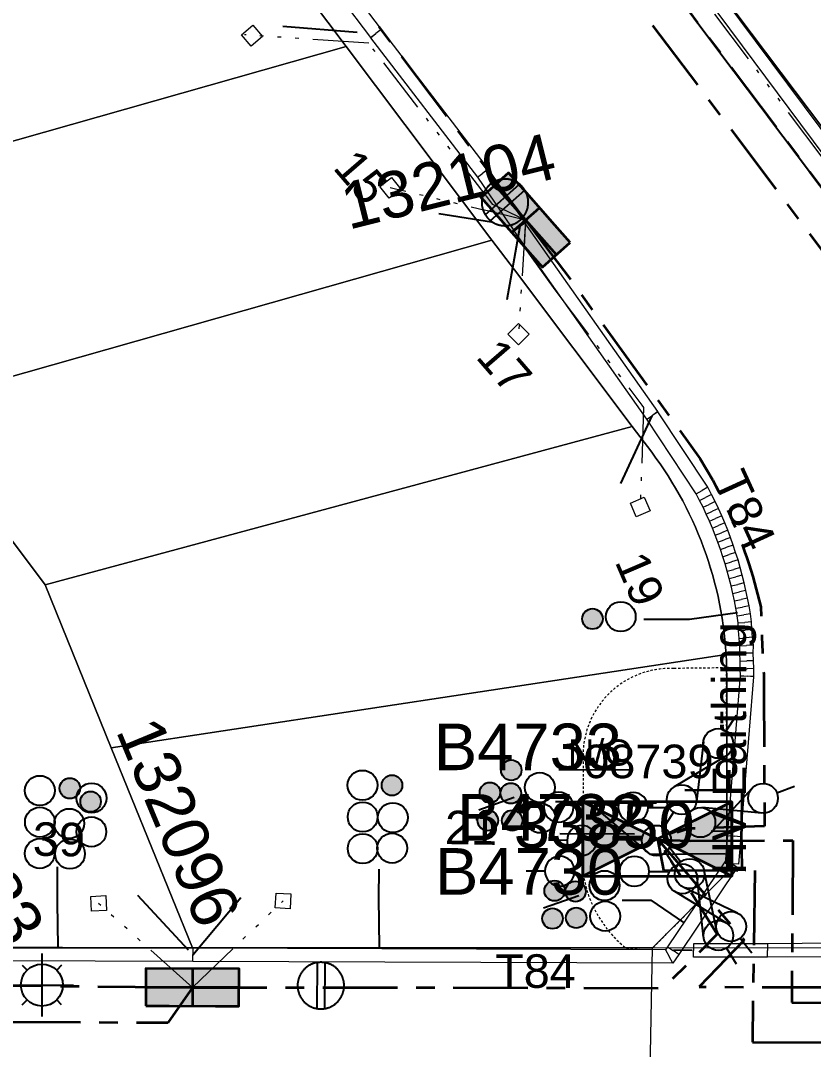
# Model space of a CAD drawing. Header units: metres. Extents: x 308278 to 310511, y 6271134 to 6272874.
# Drawn here: x 308873.5 to 308916.1, y 6272326.1 to 6272381.3 of the extents above; entities that cross this region are included whole.
import ezdxf
from ezdxf.enums import TextEntityAlignment as Align

# ---------------------------------------------------------------- set-up
doc = ezdxf.new("R2010")
doc.units = ezdxf.units.M
doc.set_wipeout_variables(frame=1)
for name, pattern in [('Cable Exist UG', [7, 4, -1, 1, -1]), ('DASHED', [19.05, 12.7, -6.35]), ('DOT', [6.35, 0, -6.35]), ('HIDDEN2', [0.1875, 0.125, -0.0625]), ('PHANTOMX2', [6.6, 3, -0.75, 0.2, -0.75, 0.2, -0.75, 0.2, -0.75])]:
    doc.linetypes.add(name, pattern=pattern)
doc.layers.get('0').update_dxf_attribs({"color": 6})
for name, color, linetype, lineweight in [('_User Miscellaneous1', 30, 'Continuous', 13), ('_User_HV_Exist', 1, 'Continuous', 35), ('_User_LV_Exist', 5, 'Continuous', 35), ('_User_SL_Exist', 4, 'Continuous', 35), ('Cadastre Land Parcels_SP_EXT', 118, 'Continuous', 15), ('Cadastre Other Property_SP_EXT', 138, 'DASHED', 15), ('Cadastre Roads_SP_EXT', 218, 'Continuous', 15), ('Mains_HV_EXT', 13, 'Continuous', 25), ('Mains_LV_EXT', 163, 'Continuous', 25), ('Mains_LV_SL_EXT', 135, 'Continuous', 25), ('Services_SP_EXT', 42, 'PHANTOMX2', 20)]:
    doc.layers.add(name, color=color, linetype=linetype, lineweight=lineweight)
for name, color, linetype in [('Duct_SP_EXT', 30, 'Continuous'), ('Equip_HV_EXT', 7, 'Continuous'), ('Equip_LV_EXT', 7, 'Continuous'), ('Equip_SP_SL_EXT', 7, 'Continuous'), ('Sub_SP_EXT', 7, 'Continuous'), ('SupportsUG_SP_LV_EXT', 7, 'Continuous'), ('Trench_SP_EXT', 7, 'Continuous')]:
    doc.layers.add(name, color=color, linetype=linetype)
doc.styles.add('iecARIAL', font='arial.ttf', dxfattribs={"height": 2})
doc.styles.add('SL_LABEL', font='arial.ttf', dxfattribs={"height": 2})
doc.styles.get("Standard").update_dxf_attribs({"font": 'arial.ttf'})
doc.styles.add('SWITCH_LABEL', font='arial.ttf', dxfattribs={"height": 2})
doc.linetypes.add('Cable E UG', pattern='A,5,-0.1,["E",Standard,S=1.5,R=0,X=0,Y=-0.75],-1.45', length=6.55)

# ---------------------------------------------------------------- blocks, each defined once
blk = doc.blocks.new('SUB_PADMOUNT_EXT')
at = {"ltscale": 10}
h = blk.add_hatch(color=256, dxfattribs=at)
h.dxf.hatch_style = 1
h.paths.add_polyline_path([(4, -2), (0, 0), (4, 2)])
h.paths.add_polyline_path([(-4, -2), (-4, 2), (0, 0)])
blk.add_line((4, 2), (-4, -2))
blk.add_lwpolyline([(-4, -2), (4, -2), (4, 2), (-4, 2)], close=True)
at = {"ltscale": 10, "flags": 128}
for points in [[(-4, -2), (-4, 2), (0, 0)], [(4, -2), (0, 0), (4, 2)]]:
    blk.add_lwpolyline(points, close=True, dxfattribs=at)
at = {"flags": 8}
blk.add_attdef('ASSET_NUM', text='', height=2.5, dxfattribs=at).set_placement((0, 5), align=Align.MIDDLE_CENTER)
for tag, flags, p in [('STREET_CODE', 9, (1.5, 0)), ('OPERATING_VOLTAGE', 9, (1.5, -0.4)), ('ORIENTATION', 9, (1.5, -0.6)), ('NO_PHASES', 9, (1.5, -0.2)), ('OWNED_BY', 9, (1.5, -0.8)), ('OPERATED_BY', 9, (1.5, -1)), ('MAINTAINED_BY', 9, (1.5, -1.2)), ('SECONDARY_VOLTAGE', 9, (1.5, -1.6)), ('CONSTRUCTED_VOLTAGE', 9, (1.5, -1.4)), ('STATE', 9, (1.5, -1.8)), ('SUBSTATION_TYPE', 9, (1.5, -2.2)), ('PARENT', 9, (1.5, -2)), ('SUBURB', 9, (1.5, -2.8)), ('USAGE', 9, (1.5, -2.4)), ('LEGEND', 9, (1.5, -2.6)), ('STREETNAME', 9, (1.5, -3)), ('LOCATION', 9, (1.5, -3.2)), ('NOTES', 9, (1.5, -3.4)), ('Z', 1, (1.5, -3.6))]:
    blk.add_attdef(tag, text='', height=0.2, dxfattribs=dict(flags=flags)).set_placement(p, align=Align.MIDDLE_LEFT)
blk = doc.blocks.new('PILLAR_EXT')
blk.add_hatch(color=256).paths.add_polyline_path([(-2.5, 1), (-2.5, -1), (2.5, -1), (2.5, 1)])
for p, q in [((0, 1), (0, -1)), ((-2.5, 0), (2.5, 0))]:
    blk.add_line(p, q)
at = {"ltscale": 10}
blk.add_line((2.5, 0), (-2.5, 0), dxfattribs=at)
blk.add_lwpolyline([(-2.5, -1), (-1.25, -1), (1.25, -1), (2.5, -1), (2.5, 1), (-2.5, 1)], close=True)
at = {"width": 0.9, "flags": 8}
blk.add_attdef('ASSET_NUM', text='', height=2, rotation=90, dxfattribs=at).set_placement((-2, 4), align=Align.MIDDLE_LEFT)
for tag, p, flags in [('OWNED_BY', (0, -0.2), 9), ('STATE', (0, -0.4), 9), ('SUPPORT_TYPE', (0, -0.6), 9), ('USAGE', (0, -0.8), 9), ('LEGEND', (0, -1), 9), ('LOCATION', (0, -1.2), 9), ('STREETNAME', (0, -1.8), 9), ('NOTES', (0, -1.4), 9), ('PARENT', (0, -1.6), 9), ('SUBURB', (0, -2), 1)]:
    blk.add_attdef(tag, p, '', height=0.2, dxfattribs=dict(flags=flags))
blk = doc.blocks.new('DUCT_EXT')
blk.add_circle((0, 0.8), 0.8)
at = {"flags": 1}
blk.add_attdef('Z', (0, 0), '', height=0.2, dxfattribs=at)
at = {"flags": 9}
for tag, p in [('DUCT_CODE', (0, 0)), ('XSECT_TYPE', (0, -0.2)), ('STATE', (0, -0.6)), ('FB_REFERENCE', (0, -0.4)), ('NOTES', (0, -0.8))]:
    blk.add_attdef(tag, text='', height=0.2, dxfattribs=at).set_placement(p, align=Align.MIDDLE_LEFT)
blk = doc.blocks.new('*U479')
at = {"transparency": 33554687, "flags": 9}
for tag, p in [('LRATECODE', (-7.4, 0)), ('LOUTREACHVOCAB', (-7.2, 0)), ('LOUTREACH', (-7, 0)), ('LANTNUMBER', (-6.6, 0)), ('LNEW', (-6.4, 0)), ('LMASTVOCAB', (-6.2, 0)), ('LMAST', (-6, 0)), ('LLAMPVOCAB', (-5.8, 0)), ('LLAMP', (-5.6, 0)), ('LEXIST', (-5.4, 0)), ('LCHARGE3PERCENT', (-5.2, 0)), ('LCHARGE3', (-5, 0)), ('LCHARGE2PERCENT', (-4.8, 0)), ('LCHARGE2', (-4.6, 0)), ('LCHARGE1PERCENT', (-4.4, 0)), ('LCHARGE1', (-4.2, 0)), ('LCATEGORY', (-4, 0)), ('LBRACKETVOCAB', (-3.8, 0)), ('LBRACKET', (-3.6, 0)), ('LKINGHEIGHT', (-3.4, 0)), ('CREPLACE', (-3.2, 0)), ('CREMOVE', (-3, 0)), ('CNUMBER', (-2.8, 0)), ('CNEW', (-2.6, 0)), ('CEXIST', (-2.4, 0)), ('USAGE', (-2.2, 0)), ('STATE', (-2, 0)), ('OWNED_BY', (-1.8, 0)), ('ORIENTATION', (-1.6, 0)), ('OPERATING_VOLTAGE', (-1.4, 0)), ('NO_PHASES', (-1.2, 0)), ('LANTERN_TYPE', (-1, 0)), ('LANTERN_PURPOSE', (-0.8, 0)), ('CONTROL_TYPE', (-0.6, 0)), ('CONSTRUCTED_VOLTAGE', (-0.4, 0))]:
    blk.add_attdef(tag, text='', height=0.001, rotation=270, dxfattribs=at).set_placement(p, align=Align.MIDDLE_LEFT)
at = {"transparency": 33554687, "style": 'SL_LABEL', "flags": 9}
blk.add_attdef('STREET_CODE', text='', height=0.001, rotation=270, dxfattribs=at).set_placement((0.001, 0), align=Align.MIDDLE_LEFT)
at = {"transparency": 33554687, "flags": 1}
blk.add_attdef('Z', (0, 0), '', height=0.001, rotation=270, dxfattribs=at)
at = {"transparency": 33554687, "width": 0.9}
blk.add_attdef('LNUMBER', text='', height=1, dxfattribs=at).set_placement((7, -1), align=Align.MIDDLE_LEFT)
at = {"transparency": 33554687, "flags": 9}
for tag, p in [('LREMOVE', (0, -7.6)), ('LREPLACE', (0, -7.8)), ('LTYPE', (0, -8)), ('LTYPEVOCAB', (0, -8.2)), ('LEGEND', (0, -8.4)), ('SUBURB', (0, -8.6)), ('STREETNAME', (0, -8.8)), ('LOCATION', (0, -9)), ('NOTES', (0, -9.2)), ('MAINTAINED_BY', (0, -9.863))]:
    blk.add_attdef(tag, text='', height=0.001, dxfattribs=at).set_placement(p, align=Align.MIDDLE_LEFT)
blk.add_attdef('OPERATED_BY', (0, -9.607), '', height=0.001, dxfattribs=at)
at = {"linetype": 'DOT', "transparency": 33554687}
blk.add_wipeout([(5.688, 0), (5.061, -1.061), (4, -1.688), (2.939, -1.061), (2.313, 0), (2.939, 1.061), (4, 1.687), (5.061, 1.061)], dxfattribs=at)
at = {"transparency": 33554687}
for p, q in [((4, 1.687), (4, 0)), ((2.939, 1.061), (3.205, 0.795)), ((5.061, 1.061), (4.795, 0.795)), ((0, 0), (4, 0)), ((4, 0), (5.688, 0)), ((4, 0), (4, -1.688)), ((2.939, -1.061), (3.205, -0.795)), ((5.061, -1.061), (4.795, -0.795))]:
    blk.add_line(p, q, dxfattribs=at)
blk.add_circle((4, 0), 1.125, dxfattribs=at)
blk = doc.blocks.new('CCP_EXT')
at = {"flags": 9}
for tag, p in [('OWNED_BY', (0, -1)), ('USAGE', (0, -1.2)), ('LEGEND', (0, -1.4)), ('LIFE_SUPPORT', (0, -1.6)), ('STATE', (0, -1.8)), ('NOTES', (0, -2))]:
    blk.add_attdef(tag, text='', height=0.2, dxfattribs=at).set_placement(p, align=Align.MIDDLE_LEFT)
at = {"transparency": 33554687}
blk.add_wipeout([(0, 0.566), (0.566, 0), (0, -0.566), (-0.566, 0)], dxfattribs=at)
blk.add_lwpolyline([(-0.566, 0), (0, 0.566), (0.566, 0), (0, -0.566), (-0.566, 0)])
at = {"flags": 1}
blk.add_attdef('Z', (0, 0), '', height=0.2, dxfattribs=at)
at = {"flags": 9}
for tag, p in [('CCP_TYPE', (0, 0)), ('OPERATING_VOLTAGE', (0, -0.6)), ('CONSTRUCTED_VOLTAGE', (0, -0.2)), ('NO_PHASES', (0, -0.4)), ('ORIENTATION', (0, -0.8))]:
    blk.add_attdef(tag, text='', height=0.2, dxfattribs=at).set_placement(p, align=Align.MIDDLE_LEFT)
blk = doc.blocks.new('LV_UG_DFUSE_CLOSED_EXT')
for points in [[(5.04, 0.726), (2.156, -0.717)], [(5.049, -0.707), (2.156, 0.717)], [(1, 0), (0, 0)], [(6.2, 0.013), (7.2, 0.013)]]:
    blk.add_lwpolyline(points)
for centre in [(1.8, 0), (5.4, 0.011)]:
    blk.add_circle(centre, 0.8)
at = {"flags": 9}
for tag, p in [('ACTUAL_STATUS', (0, 0)), ('OPERATING_VOLTAGE', (0, -0.6)), ('CONSTRUCTED_VOLTAGE', (0, -0.2)), ('NO_PHASES', (0, -0.4)), ('ORIENTATION', (0, -0.8)), ('STATE', (0, -1)), ('SWITCH_TYPE', (0, -1.2)), ('USAGE', (0, -1.4)), ('NOTES', (0, -1.6))]:
    blk.add_attdef(tag, text='', height=0.2, dxfattribs=at).set_placement(p, align=Align.MIDDLE_LEFT)
at = {"flags": 1}
blk.add_attdef('Z', (0, 0), '', height=0.2, dxfattribs=at)
blk = doc.blocks.new('LV_UG_LINKS_CLOSED_EXT')
at = {"layer": 'Equip_LV_EXT'}
for tag, flags, p in [('ACTUAL_STATUS', 9, (3, -2)), ('CONSTRUCTED_VOLTAGE', 9, (3, -2.2)), ('OPERATING_VOLTAGE', 9, (3, -2.6)), ('ORIENTATION', 9, (3, -2.8)), ('NO_PHASES', 9, (3, -2.4)), ('STATE', 9, (3, -3)), ('SWITCH_TYPE', 9, (3, -3.2)), ('USAGE', 9, (3, -3.4)), ('OWNED_BY', 9, (3, -3.8)), ('NOTES', 9, (3, -3.6)), ('OPERATED_BY', 9, (3, -4)), ('MAINTAINED_BY', 9, (3, -4.2)), ('NUMBER_OF_PHASES', 9, (3, -4.4)), ('TYPE', 9, (3, -4.6)), ('Z', 1, (3, -4.8))]:
    blk.add_attdef(tag, text='', height=0.2, dxfattribs=dict(at, flags=flags)).set_placement(p, align=Align.MIDDLE_LEFT)
at = {"transparency": 33554687}
blk.add_wipeout([(4, 1.25), (3.969, 1.25), (3.939, 1.248), (3.908, 1.247), (3.877, 1.244), (3.847, 1.241), (3.817, 1.236), (3.786, 1.232), (3.756, 1.226), (3.726, 1.22), (3.696, 1.213), (3.667, 1.205), (3.637, 1.196), (3.608, 1.187), (3.579, 1.177), (3.55, 1.166), (3.522, 1.155), (3.493, 1.143), (3.466, 1.13), (3.438, 1.117), (3.411, 1.102), (3.384, 1.088), (3.357, 1.072), (3.331, 1.056), (3.306, 1.039), (3.28, 1.022), (3.255, 1.004), (3.231, 0.985), (3.207, 0.966), (3.184, 0.947), (3.161, 0.926), (3.138, 0.905), (3.116, 0.884), (3.095, 0.862), (3.074, 0.839), (3.053, 0.816), (3.034, 0.793), (3.015, 0.769), (2.996, 0.745), (2.978, 0.72), (2.961, 0.694), (2.944, 0.669), (2.928, 0.643), (2.912, 0.616), (2.898, 0.589), (2.883, 0.562), (2.87, 0.534), (2.857, 0.507), (2.845, 0.478), (2.834, 0.45), (2.823, 0.421), (2.813, 0.392), (2.804, 0.363), (2.795, 0.333), (2.787, 0.304), (2.78, 0.274), (2.774, 0.244), (2.768, 0.214), (2.764, 0.183), (2.759, 0.153), (2.756, 0.123), (2.753, 0.092), (2.752, 0.061), (2.75, 0.031), (2.75, 0), (2.75, -0.031), (2.752, -0.061), (2.753, -0.092), (2.756, -0.123), (2.759, -0.153), (2.764, -0.183), (2.768, -0.214), (2.774, -0.244), (2.78, -0.274), (2.787, -0.304), (2.795, -0.333), (2.804, -0.363), (2.813, -0.392), (2.823, -0.421), (2.834, -0.45), (2.845, -0.478), (2.857, -0.507), (2.87, -0.534), (2.883, -0.562), (2.898, -0.589), (2.912, -0.616), (2.928, -0.643), (2.944, -0.669), (2.961, -0.694), (2.978, -0.72), (2.996, -0.745), (3.015, -0.769), (3.034, -0.793), (3.053, -0.816), (3.074, -0.839), (3.095, -0.862), (3.116, -0.884), (3.138, -0.905), (3.161, -0.926), (3.184, -0.947), (3.207, -0.966), (3.231, -0.985), (3.255, -1.004), (3.28, -1.022), (3.306, -1.039), (3.331, -1.056), (3.357, -1.072), (3.384, -1.088), (3.411, -1.102), (3.438, -1.117), (3.466, -1.13), (3.493, -1.143), (3.522, -1.155), (3.55, -1.166), (3.579, -1.177), (3.608, -1.187), (3.637, -1.196), (3.667, -1.205), (3.696, -1.213), (3.726, -1.22), (3.756, -1.226), (3.786, -1.232), (3.817, -1.236), (3.847, -1.241), (3.877, -1.244), (3.908, -1.247), (3.939, -1.248), (3.969, -1.25), (4, -1.25), (4.031, -1.25), (4.061, -1.248), (4.092, -1.247), (4.123, -1.244), (4.153, -1.241), (4.183, -1.236), (4.214, -1.232), (4.244, -1.226), (4.274, -1.22), (4.304, -1.213), (4.333, -1.205), (4.363, -1.196), (4.392, -1.187), (4.421, -1.177), (4.45, -1.166), (4.478, -1.155), (4.507, -1.143), (4.534, -1.13), (4.562, -1.117), (4.589, -1.102), (4.616, -1.088), (4.643, -1.072), (4.669, -1.056), (4.694, -1.039), (4.72, -1.022), (4.745, -1.004), (4.769, -0.985), (4.793, -0.966), (4.816, -0.947), (4.839, -0.926), (4.862, -0.905), (4.884, -0.884), (4.905, -0.862), (4.926, -0.839), (4.947, -0.816), (4.966, -0.793), (4.985, -0.769), (5.004, -0.745), (5.022, -0.72), (5.039, -0.694), (5.056, -0.669), (5.072, -0.643), (5.088, -0.616), (5.102, -0.589), (5.117, -0.562), (5.13, -0.534), (5.143, -0.507), (5.155, -0.478), (5.166, -0.45), (5.177, -0.421), (5.187, -0.392), (5.196, -0.363), (5.205, -0.333), (5.213, -0.304), (5.22, -0.274), (5.226, -0.244), (5.232, -0.214), (5.236, -0.183), (5.241, -0.153), (5.244, -0.123), (5.247, -0.092), (5.248, -0.061), (5.25, -0.031), (5.25, 0), (5.25, 0.031), (5.248, 0.061), (5.247, 0.092), (5.244, 0.123), (5.241, 0.153), (5.236, 0.183), (5.232, 0.214), (5.226, 0.244), (5.22, 0.274), (5.213, 0.304), (5.205, 0.333), (5.196, 0.363), (5.187, 0.392), (5.177, 0.421), (5.166, 0.45), (5.155, 0.478), (5.143, 0.507), (5.13, 0.534), (5.117, 0.562), (5.102, 0.589), (5.088, 0.616), (5.072, 0.643), (5.056, 0.669), (5.039, 0.694), (5.022, 0.72), (5.004, 0.745), (4.985, 0.769), (4.966, 0.793), (4.947, 0.816), (4.926, 0.839), (4.905, 0.862), (4.884, 0.884), (4.862, 0.905), (4.839, 0.926), (4.816, 0.947), (4.793, 0.966), (4.769, 0.985), (4.745, 1.004), (4.72, 1.022), (4.694, 1.039), (4.669, 1.056), (4.643, 1.072), (4.616, 1.088), (4.589, 1.102), (4.562, 1.117), (4.534, 1.13), (4.507, 1.143), (4.478, 1.155), (4.45, 1.166), (4.421, 1.177), (4.392, 1.187), (4.363, 1.196), (4.333, 1.205), (4.304, 1.213), (4.274, 1.22), (4.244, 1.226), (4.214, 1.232), (4.183, 1.236), (4.153, 1.241), (4.123, 1.244), (4.092, 1.247), (4.061, 1.248), (4.031, 1.25)], dxfattribs=at).dxf.layer = 'Equip_LV_EXT'
at = {"layer": 'Equip_LV_EXT'}
for p, q in [((3.792, 1.232), (3.792, -1.232)), ((4.208, 1.232), (4.208, -1.232))]:
    blk.add_line(p, q, dxfattribs=at)
at = {"layer": 'Equip_LV_EXT', "flags": 128}
blk.add_lwpolyline([(4, 1.25), (3.969, 1.25), (3.939, 1.248), (3.908, 1.247), (3.877, 1.244), (3.847, 1.241), (3.817, 1.236), (3.786, 1.232), (3.756, 1.226), (3.726, 1.22), (3.696, 1.213), (3.667, 1.205), (3.637, 1.196), (3.608, 1.187), (3.579, 1.177), (3.55, 1.166), (3.522, 1.155), (3.493, 1.143), (3.466, 1.13), (3.438, 1.117), (3.411, 1.102), (3.384, 1.088), (3.357, 1.072), (3.331, 1.056), (3.306, 1.039), (3.28, 1.022), (3.255, 1.004), (3.231, 0.985), (3.207, 0.966), (3.184, 0.947), (3.161, 0.926), (3.138, 0.905), (3.116, 0.884), (3.095, 0.862), (3.074, 0.839), (3.053, 0.816), (3.034, 0.793), (3.015, 0.769), (2.996, 0.745), (2.978, 0.72), (2.961, 0.694), (2.944, 0.669), (2.928, 0.643), (2.912, 0.616), (2.898, 0.589), (2.883, 0.562), (2.87, 0.534), (2.857, 0.507), (2.845, 0.478), (2.834, 0.45), (2.823, 0.421), (2.813, 0.392), (2.804, 0.363), (2.795, 0.333), (2.787, 0.304), (2.78, 0.274), (2.774, 0.244), (2.768, 0.214), (2.764, 0.183), (2.759, 0.153), (2.756, 0.123), (2.753, 0.092), (2.752, 0.061), (2.75, 0.031), (2.75, 0), (2.75, -0.031), (2.752, -0.061), (2.753, -0.092), (2.756, -0.123), (2.759, -0.153), (2.764, -0.183), (2.768, -0.214), (2.774, -0.244), (2.78, -0.274), (2.787, -0.304), (2.795, -0.333), (2.804, -0.363), (2.813, -0.392), (2.823, -0.421), (2.834, -0.45), (2.845, -0.478), (2.857, -0.507), (2.87, -0.534), (2.883, -0.562), (2.898, -0.589), (2.912, -0.616), (2.928, -0.643), (2.944, -0.669), (2.961, -0.694), (2.978, -0.72), (2.996, -0.745), (3.015, -0.769), (3.034, -0.793), (3.053, -0.816), (3.074, -0.839), (3.095, -0.862), (3.116, -0.884), (3.138, -0.905), (3.161, -0.926), (3.184, -0.947), (3.207, -0.966), (3.231, -0.985), (3.255, -1.004), (3.28, -1.022), (3.306, -1.039), (3.331, -1.056), (3.357, -1.072), (3.384, -1.088), (3.411, -1.102), (3.438, -1.117), (3.466, -1.13), (3.493, -1.143), (3.522, -1.155), (3.55, -1.166), (3.579, -1.177), (3.608, -1.187), (3.637, -1.196), (3.667, -1.205), (3.696, -1.213), (3.726, -1.22), (3.756, -1.226), (3.786, -1.232), (3.817, -1.236), (3.847, -1.241), (3.877, -1.244), (3.908, -1.247), (3.939, -1.248), (3.969, -1.25), (4, -1.25), (4.031, -1.25), (4.061, -1.248), (4.092, -1.247), (4.123, -1.244), (4.153, -1.241), (4.183, -1.236), (4.214, -1.232), (4.244, -1.226), (4.274, -1.22), (4.304, -1.213), (4.333, -1.205), (4.363, -1.196), (4.392, -1.187), (4.421, -1.177), (4.45, -1.166), (4.478, -1.155), (4.507, -1.143), (4.534, -1.13), (4.562, -1.117), (4.589, -1.102), (4.616, -1.088), (4.643, -1.072), (4.669, -1.056), (4.694, -1.039), (4.72, -1.022), (4.745, -1.004), (4.769, -0.985), (4.793, -0.966), (4.816, -0.947), (4.839, -0.926), (4.862, -0.905), (4.884, -0.884), (4.905, -0.862), (4.926, -0.839), (4.947, -0.816), (4.966, -0.793), (4.985, -0.769), (5.004, -0.745), (5.022, -0.72), (5.039, -0.694), (5.056, -0.669), (5.072, -0.643), (5.088, -0.616), (5.102, -0.589), (5.117, -0.562), (5.13, -0.534), (5.143, -0.507), (5.155, -0.478), (5.166, -0.45), (5.177, -0.421), (5.187, -0.392), (5.196, -0.363), (5.205, -0.333), (5.213, -0.304), (5.22, -0.274), (5.226, -0.244), (5.232, -0.214), (5.236, -0.183), (5.241, -0.153), (5.244, -0.123), (5.247, -0.092), (5.248, -0.061), (5.25, -0.031), (5.25, 0), (5.25, 0.031), (5.248, 0.061), (5.247, 0.092), (5.244, 0.123), (5.241, 0.153), (5.236, 0.183), (5.232, 0.214), (5.226, 0.244), (5.22, 0.274), (5.213, 0.304), (5.205, 0.333), (5.196, 0.363), (5.187, 0.392), (5.177, 0.421), (5.166, 0.45), (5.155, 0.478), (5.143, 0.507), (5.13, 0.534), (5.117, 0.562), (5.102, 0.589), (5.088, 0.616), (5.072, 0.643), (5.056, 0.669), (5.039, 0.694), (5.022, 0.72), (5.004, 0.745), (4.985, 0.769), (4.966, 0.793), (4.947, 0.816), (4.926, 0.839), (4.905, 0.862), (4.884, 0.884), (4.862, 0.905), (4.839, 0.926), (4.816, 0.947), (4.793, 0.966), (4.769, 0.985), (4.745, 1.004), (4.72, 1.022), (4.694, 1.039), (4.669, 1.056), (4.643, 1.072), (4.616, 1.088), (4.589, 1.102), (4.562, 1.117), (4.534, 1.13), (4.507, 1.143), (4.478, 1.155), (4.45, 1.166), (4.421, 1.177), (4.392, 1.187), (4.363, 1.196), (4.333, 1.205), (4.304, 1.213), (4.274, 1.22), (4.244, 1.226), (4.214, 1.232), (4.183, 1.236), (4.153, 1.241), (4.123, 1.244), (4.092, 1.247), (4.061, 1.248), (4.031, 1.25)], close=True, dxfattribs=at)
blk = doc.blocks.new('SWG_HOLEC_SU_EXT')
blk.add_line((1.8, -2), (5.8, -2))
for points in [[(1.8, -0.8, 1), (1.8, 0.8, 1)], [(5.8, -0.8, 1), (5.8, 0.8, 1)]]:
    blk.add_lwpolyline(points, format="xyb", close=True)
for points in [[(1, 0), (0, 0)], [(6.6, 0), (7.6, 0)]]:
    blk.add_lwpolyline(points)
at = {"style": 'SWITCH_LABEL', "flags": 8}
blk.add_attdef('ASSET_NUM', text='', height=2.5, rotation=179.9544, dxfattribs=at).set_placement((-2.4, 0), align=Align.MIDDLE_LEFT)
at = {"flags": 1}
blk.add_attdef('Z', (0, 0), '', height=0.2, dxfattribs=at)
at = {"flags": 9}
for tag, p in [('ACTUAL_STATUS', (0, -0.4)), ('CONSTRUCTED_VOLTAGE', (0, -0.6)), ('OPERATING_VOLTAGE', (0, -1)), ('ORIENTATION', (0, -1.2)), ('NO_PHASES', (0, -0.8)), ('OWNED_BY', (0, -1.4)), ('PARENT', (0, -1.6)), ('STATE', (0, -1.8)), ('SWITCH_TYPE', (0, -2)), ('USAGE', (0, -2.2)), ('STREETNAME', (0, -2.6)), ('SUBURB', (0, -2.8)), ('LOCATION', (0, -2.4)), ('NOTES', (0, -3))]:
    blk.add_attdef(tag, text='', height=0.2, dxfattribs=at).set_placement(p, align=Align.MIDDLE_LEFT)
at = {"style": 'SWITCH_LABEL', "flags": 9}
blk.add_attdef('STREET_CODE', text='', height=0.2, dxfattribs=at).set_placement((0, -0.2), align=Align.MIDDLE_LEFT)
blk = doc.blocks.new('SWG_HOLEC_SU_NO_EXT')
blk.add_line((1.8, -2), (5.8, -2))
for points in [[(1.8, -0.8, 1), (1.8, 0.8, 1)], [(5.8, -0.8, 1), (5.8, 0.8, 1)]]:
    blk.add_lwpolyline(points, format="xyb", close=True)
for points in [[(1, 0), (0, 0)], [(6.6, 0), (7.6, 0)]]:
    blk.add_lwpolyline(points)
at = {"insert": (5.311, -3.639), "char_height": 1.4, "width": 3.88632, "attachment_point": 1, "rotation": 180}
blk.add_mtext('{\\fArial|b0|i0|c0|p34;N/O}', dxfattribs=at)
at = {"style": 'SWITCH_LABEL', "flags": 8}
blk.add_attdef('ASSET_NUM', text='', height=2.5, rotation=179.9544, dxfattribs=at).set_placement((-2.4, 0), align=Align.MIDDLE_LEFT)
at = {"flags": 1}
blk.add_attdef('Z', (0, 0), '', height=0.2, dxfattribs=at)
at = {"flags": 9}
for tag, p in [('ACTUAL_STATUS', (0, -0.4)), ('CONSTRUCTED_VOLTAGE', (0, -0.6)), ('OPERATING_VOLTAGE', (0, -1)), ('ORIENTATION', (0, -1.2)), ('NO_PHASES', (0, -0.8)), ('OWNED_BY', (0, -1.4)), ('PARENT', (0, -1.6)), ('STATE', (0, -1.8)), ('SWITCH_TYPE', (0, -2)), ('USAGE', (0, -2.2)), ('STREETNAME', (0, -2.6)), ('SUBURB', (0, -2.8)), ('LOCATION', (0, -2.4)), ('NOTES', (0, -3))]:
    blk.add_attdef(tag, text='', height=0.2, dxfattribs=at).set_placement(p, align=Align.MIDDLE_LEFT)
at = {"style": 'SWITCH_LABEL', "flags": 9}
blk.add_attdef('STREET_CODE', text='', height=0.2, dxfattribs=at).set_placement((0, -0.2), align=Align.MIDDLE_LEFT)
blk = doc.blocks.new('CABLE_LARGE_EXT')
h = blk.add_hatch(color=256)
edge = h.paths.add_edge_path()
edge.add_arc((0, 0.55), 0.55, 0, 360)
blk.add_circle((0, 0.55), 0.55)
at = {"flags": 1}
blk.add_attdef('Z', (0, 0), '', height=0.2, dxfattribs=at)
at = {"flags": 9}
for tag, p in [('COND_CODE', (0, 0)), ('XSECT_SIZE', (0, -0.6)), ('STATE', (0, -0.4)), ('FB_REFERENCE', (0, -0.2)), ('NOTES', (0, -0.8))]:
    blk.add_attdef(tag, text='', height=0.2, dxfattribs=at).set_placement(p, align=Align.MIDDLE_LEFT)

msp = doc.modelspace()

# ---------------------------------------------------------------- linework, layer by layer
at = {"layer": '_User Miscellaneous1'}
for p, q in [((308918.809, 6272372.351), (308908.829, 6272385.775)), ((308918.217, 6272371.941), (308908.251, 6272385.346)), ((308892.283, 6272380.403), (308892.57, 6272380.619)), ((308892.285, 6272380.4), (308892.57, 6272380.619)), ((308892.856, 6272380.838), (308892.57, 6272380.619)), ((308892.858, 6272380.836), (308892.57, 6272380.619)), ((308907.114, 6272359.936), (308907.414, 6272360.134)), ((308907.12, 6272359.927), (308907.414, 6272360.134)), ((308907.709, 6272360.342), (308907.414, 6272360.134)), ((308907.715, 6272360.333), (308907.414, 6272360.134)), ((308910.389, 6272356.286), (308907.715, 6272360.333)), ((308910.389, 6272356.286), (308910.079, 6272356.103)), ((308910.593, 6272355.898), (308910.389, 6272356.286)), ((308909.769, 6272355.919), (308910.079, 6272356.103)), ((308909.952, 6272355.571), (308909.769, 6272355.919)), ((308909.952, 6272355.571), (308910.273, 6272355.734)), ((308910.593, 6272355.898), (308910.273, 6272355.734)), ((308910.781, 6272355.518), (308910.593, 6272355.898)), ((308910.133, 6272355.204), (308909.952, 6272355.571)), ((308910.133, 6272355.204), (308910.457, 6272355.361)), ((308910.307, 6272354.837), (308910.133, 6272355.204)), ((308910.781, 6272355.518), (308910.457, 6272355.361)), ((308910.961, 6272355.138), (308910.634, 6272354.988)), ((308910.961, 6272355.138), (308910.781, 6272355.518)), ((308911.135, 6272354.752), (308910.961, 6272355.138)), ((308910.307, 6272354.837), (308910.634, 6272354.988)), ((308910.475, 6272354.464), (308910.307, 6272354.837)), ((308910.475, 6272354.464), (308910.805, 6272354.608)), ((308911.135, 6272354.752), (308910.805, 6272354.608)), ((308911.301, 6272354.362), (308911.135, 6272354.752)), ((308910.635, 6272354.087), (308910.475, 6272354.464)), ((308910.635, 6272354.087), (308910.968, 6272354.224)), ((308910.787, 6272353.709), (308910.635, 6272354.087)), ((308911.301, 6272354.362), (308910.968, 6272354.224)), ((308911.458, 6272353.971), (308911.122, 6272353.84)), ((308911.458, 6272353.971), (308911.301, 6272354.362)), ((308911.607, 6272353.578), (308911.458, 6272353.971)), ((308910.787, 6272353.709), (308911.122, 6272353.84)), ((308910.932, 6272353.328), (308910.787, 6272353.709)), ((308910.932, 6272353.328), (308911.27, 6272353.453)), ((308911.607, 6272353.578), (308911.27, 6272353.453)), ((308911.751, 6272353.178), (308911.607, 6272353.578)), ((308911.071, 6272352.942), (308910.932, 6272353.328)), ((308911.071, 6272352.942), (308911.411, 6272353.06)), ((308911.2, 6272352.555), (308911.071, 6272352.942)), ((308911.751, 6272353.178), (308911.411, 6272353.06)), ((308911.885, 6272352.777), (308911.751, 6272353.178)), ((308911.2, 6272352.555), (308911.542, 6272352.666)), ((308911.322, 6272352.167), (308911.2, 6272352.555)), ((308911.885, 6272352.777), (308911.542, 6272352.666)), ((308912.011, 6272352.377), (308911.667, 6272352.272)), ((308912.011, 6272352.377), (308911.885, 6272352.777)), ((308912.13, 6272351.971), (308912.011, 6272352.377)), ((308911.322, 6272352.167), (308911.667, 6272352.272)), ((308911.437, 6272351.775), (308911.322, 6272352.167)), ((308911.437, 6272351.775), (308911.784, 6272351.873)), ((308911.545, 6272351.38), (308911.437, 6272351.775)), ((308912.13, 6272351.971), (308911.784, 6272351.873)), ((308912.242, 6272351.562), (308912.13, 6272351.971)), ((308911.545, 6272351.38), (308911.893, 6272351.471)), ((308911.644, 6272350.984), (308911.545, 6272351.38)), ((308912.242, 6272351.562), (308911.893, 6272351.471)), ((308912.344, 6272351.151), (308912.242, 6272351.562)), ((308911.644, 6272350.984), (308911.994, 6272351.068)), ((308911.735, 6272350.587), (308911.644, 6272350.984)), ((308911.735, 6272350.587), (308912.086, 6272350.664)), ((308912.344, 6272351.151), (308911.994, 6272351.068)), ((308912.438, 6272350.741), (308912.086, 6272350.664)), ((308912.438, 6272350.741), (308912.344, 6272351.151)), ((308912.525, 6272350.329), (308912.438, 6272350.741)), ((308911.819, 6272350.188), (308911.735, 6272350.587)), ((308911.819, 6272350.188), (308912.172, 6272350.259)), ((308911.895, 6272349.785), (308911.819, 6272350.188)), ((308912.525, 6272350.329), (308912.172, 6272350.259)), ((308912.604, 6272349.912), (308912.525, 6272350.329)), ((308911.895, 6272349.785), (308912.25, 6272349.849)), ((308911.962, 6272349.383), (308911.895, 6272349.785)), ((308912.604, 6272349.912), (308912.25, 6272349.849)), ((308912.673, 6272349.496), (308912.604, 6272349.912)), ((308911.962, 6272349.383), (308912.318, 6272349.439)), ((308912.02, 6272348.997), (308911.962, 6272349.383)), ((308912.02, 6272348.997), (308912.379, 6272349.03)), ((308912.033, 6272348.591), (308912.02, 6272348.997)), ((308912.673, 6272349.496), (308912.318, 6272349.439)), ((308912.738, 6272349.062), (308912.379, 6272349.03)), ((308912.738, 6272349.062), (308912.673, 6272349.496)), ((308912.752, 6272348.641), (308912.738, 6272349.062)), ((308912.033, 6272348.591), (308912.393, 6272348.616)), ((308912.079, 6272348.168), (308912.033, 6272348.591)), ((308912.752, 6272348.641), (308912.393, 6272348.616)), ((308912.795, 6272348.239), (308912.752, 6272348.641)), ((308912.079, 6272348.168), (308912.437, 6272348.204)), ((308912.114, 6272347.78), (308912.079, 6272348.168)), ((308912.795, 6272348.239), (308912.437, 6272348.204)), ((308912.835, 6272347.802), (308912.795, 6272348.239)), ((308912.103, 6272347.372), (308912.114, 6272347.78)), ((308912.103, 6272347.372), (308912.463, 6272347.376)), ((308912.124, 6272346.947), (308912.103, 6272347.372)), ((308912.114, 6272347.78), (308912.474, 6272347.791)), ((308912.823, 6272347.38), (308912.463, 6272347.376)), ((308912.835, 6272347.802), (308912.474, 6272347.791)), ((308912.823, 6272347.38), (308912.835, 6272347.802)), ((308912.843, 6272346.975), (308912.823, 6272347.38)), ((308912.124, 6272346.947), (308912.484, 6272346.961)), ((308912.135, 6272346.539), (308912.124, 6272346.947)), ((308912.843, 6272346.975), (308912.484, 6272346.961)), ((308912.855, 6272346.553), (308912.843, 6272346.975)), ((308912.135, 6272346.539), (308912.495, 6272346.546)), ((308912.14, 6272346.157), (308912.135, 6272346.539)), ((308912.855, 6272346.553), (308912.495, 6272346.546)), ((308912.86, 6272346.132), (308912.855, 6272346.553)), ((308911.452, 6272337.59), (308912.141, 6272346.173)), ((308912.141, 6272346.173), (308912.14, 6272346.157)), ((308912.14, 6272346.157), (308912.5, 6272346.144)), ((308912.141, 6272346.173), (308912.5, 6272346.144)), ((308912.17, 6272337.532), (308912.859, 6272346.116)), ((308912.859, 6272346.116), (308912.5, 6272346.144)), ((308912.86, 6272346.132), (308912.5, 6272346.144)), ((308912.859, 6272346.116), (308912.86, 6272346.132)), ((308911.453, 6272337.594), (308911.316, 6272336.117)), ((308911.452, 6272337.59), (308911.811, 6272337.561)), ((308911.453, 6272337.594), (308911.811, 6272337.561)), ((308912.17, 6272337.528), (308911.811, 6272337.561)), ((308912.17, 6272337.532), (308911.811, 6272337.561)), ((308912.17, 6272337.528), (308912.033, 6272336.051)), ((308911.376, 6272336.285), (308908.233, 6272331.619)), ((308911.376, 6272336.285), (308911.675, 6272336.084)), ((308911.973, 6272335.883), (308908.83, 6272331.217)), ((308911.316, 6272336.117), (308911.675, 6272336.084)), ((308912.033, 6272336.051), (308911.675, 6272336.084)), ((308911.973, 6272335.883), (308911.675, 6272336.084)), ((308932.221, 6272331.954), (308913.599, 6272331.78)), ((308882.755, 6272331.558), (308882.754, 6272331.198)), ((308882.755, 6272331.558), (308882.754, 6272331.198)), ((308908.129, 6272331.464), (308882.755, 6272331.558)), ((308908.233, 6272331.619), (308908.129, 6272331.464)), ((308908.129, 6272331.464), (308908.32, 6272331.103)), ((308908.233, 6272331.619), (308908.532, 6272331.418)), ((308908.233, 6272331.619), (308908.532, 6272331.418)), ((308908.83, 6272331.217), (308908.532, 6272331.418)), ((308908.83, 6272331.217), (308908.532, 6272331.418)), ((308909.616, 6272331.788), (308909.615, 6272331.428)), ((308909.615, 6272331.068), (308909.615, 6272331.428)), ((308913.599, 6272331.78), (308909.616, 6272331.788)), ((308913.599, 6272331.78), (308913.6, 6272331.42)), ((308913.601, 6272331.06), (308913.6, 6272331.42)), ((308882.753, 6272330.838), (308882.754, 6272331.198)), ((308882.753, 6272330.838), (308882.754, 6272331.198)), ((308908.511, 6272330.743), (308908.32, 6272331.103)), ((308908.83, 6272331.217), (308908.511, 6272330.743)), ((308913.601, 6272331.06), (308909.615, 6272331.068)), ((308932.228, 6272331.234), (308913.601, 6272331.06))]:
    msp.add_line(p, q, dxfattribs=at)
at = {"layer": '_User_HV_Exist', "linetype": 'Cable E UG'}
for points in [[(308909.161, 6272340.054), (308912.208, 6272340.023), (308912.208, 6272340.023), (308912.206, 6272337.832)], [(308912.183, 6272337.818), (308912.213, 6272335.884)]]:
    msp.add_lwpolyline(points, dxfattribs=at)
at = {"layer": '_User_HV_Exist', "linetype": 'Cable Exist UG'}
for points in [[(308907.688, 6272337.409), (308908.004, 6272335.743), (308912.919, 6272335.716), (308912.919, 6272335.716), (308912.78, 6272326.502), (308931.253, 6272326.486), (308948.39, 6272326.525)], [(308907.828, 6272337.362), (308909.437, 6272337.318), (308914.96, 6272337.331), (308914.89, 6272328.644), (308914.89, 6272328.644), (308932.042, 6272328.53), (308948.343, 6272328.572)]]:
    msp.add_lwpolyline(points, dxfattribs=at)
at = {"layer": '_User_LV_Exist', "linetype": 'Cable Exist UG', "flags": 128}
msp.add_lwpolyline([(308907.688, 6272337.409), (308912.341, 6272331.982), (308909.93, 6272329.471), (308927.342, 6272329.442), (308927.213, 6272336.013)], dxfattribs=at)
at = {"layer": '_User_SL_Exist', "linetype": 'Cable Exist UG', "flags": 128}
msp.add_lwpolyline([(308907.354, 6272384.329), (308909.39, 6272381.802), (308909.39, 6272381.802), (308918.214, 6272370.063), (308921.373, 6272365.481), (308924.595, 6272359.723)], dxfattribs=at)
at = {"layer": 'Cadastre Land Parcels_SP_EXT', "linetype": 'Continuous'}
for points in [[(308963.836, 6272383.929), (308954.627, 6272396.13), (308953.005, 6272398.278), (308908.874, 6272385.762), (308919.692, 6272371.399), (308963.836, 6272383.929)], [(308890.986, 6272379.922), (308883.162, 6272390.311), (308852.211, 6272381.524), (308860.035, 6272371.137), (308890.986, 6272379.922)], [(308898.808, 6272369.536), (308890.986, 6272379.922), (308860.035, 6272371.137), (308867.86, 6272360.748), (308898.808, 6272369.536)], [(308906.337, 6272359.539), (308900.013, 6272367.936), (308898.808, 6272369.536), (308867.86, 6272360.748), (308869.063, 6272359.15), (308869.205, 6272358.962), (308868.941, 6272358.887), (308874.829, 6272351.04), (308906.337, 6272359.539)], [(308911.369, 6272347.307), (308911.342, 6272347.698), (308911.307, 6272348.088), (308911.265, 6272348.478), (308911.215, 6272348.867), (308911.157, 6272349.256), (308911.092, 6272349.642), (308911.019, 6272350.028), (308910.938, 6272350.412), (308910.851, 6272350.794), (308910.756, 6272351.174), (308910.653, 6272351.553), (308910.542, 6272351.929), (308910.424, 6272352.303), (308910.3, 6272352.676), (308910.167, 6272353.045), (308910.028, 6272353.412), (308909.881, 6272353.775), (308909.728, 6272354.137), (308909.567, 6272354.495), (308909.399, 6272354.848), (308909.225, 6272355.2), (308909.043, 6272355.547), (308908.855, 6272355.892), (308908.663, 6272356.227), (308908.465, 6272356.558), (308908.259, 6272356.885), (308908.049, 6272357.209), (308907.832, 6272357.528), (308907.608, 6272357.844), (308907.379, 6272358.155), (308906.337, 6272359.539), (308874.829, 6272351.04), (308878.377, 6272342.305), (308911.369, 6272347.307)], [(308878.377, 6272342.305), (308874.829, 6272351.04), (308868.941, 6272358.887), (308856.134, 6272355.252), (308870.564, 6272331.566), (308882.741, 6272331.569), (308878.377, 6272342.305)], [(308911.41, 6272335.578), (308911.404, 6272346.131), (308911.4, 6272346.523), (308911.389, 6272346.915), (308911.369, 6272347.307), (308878.377, 6272342.305), (308882.741, 6272331.569), (308885.723, 6272331.57), (308907.414, 6272331.577), (308911.41, 6272335.578)]]:
    msp.add_lwpolyline(points, close=True, dxfattribs=at)
at = {"layer": 'Cadastre Other Property_SP_EXT', "linetype": 'HIDDEN2'}
msp.add_lwpolyline([(308911.41, 6272335.578), (308911.399, 6272346.592), (308908.559, 6272346.558), (308908.559, 6272346.558, 0.444672), (308903.703, 6272341.566), (308903.703, 6272341.566), (308903.707, 6272335.532), (308903.707, 6272335.532, 0.190292), (308906.025, 6272331.533), (308906.025, 6272331.533), (308907.461, 6272331.585), (308911.41, 6272335.578)], format="xyb", close=True, dxfattribs=at)
at = {"layer": 'Cadastre Roads_SP_EXT', "linetype": 'Continuous'}
msp.add_lwpolyline([(308919.692, 6272371.399), (308908.874, 6272385.762)], dxfattribs=at)
at = {"layer": 'Duct_SP_EXT'}
for points in [[(308906.951, 6272349.199), (308909.414, 6272349.204), (308911.985, 6272349.56)], [(308898.101, 6272338.974), (308900.006, 6272339.646)], [(308902.209, 6272339.422), (308903.946, 6272339.425), (308907.287, 6272336.6), (308911.32, 6272336.622)], [(308875.481, 6272335.92), (308875.481, 6272333.975), (308875.507, 6272331.643)], [(308892.736, 6272335.795), (308892.728, 6272334.229), (308892.753, 6272331.61)], [(308901.574, 6272333.709), (308903.478, 6272334.381)], [(308905.793, 6272334.12), (308907.326, 6272334.12), (308909.08, 6272332.925)]]:
    msp.add_lwpolyline(points, dxfattribs=at)
at = {"layer": 'Mains_HV_EXT', "linetype": 'Cable E UG'}
for points in [[(308909.161, 6272340.054), (308912.208, 6272340.023), (308912.208, 6272340.023), (308912.206, 6272337.832)], [(308912.183, 6272337.818), (308912.213, 6272335.884)]]:
    msp.add_lwpolyline(points, dxfattribs=at)
at = {"layer": 'Mains_HV_EXT', "linetype": 'Cable Exist UG'}
for points in [[(308907.688, 6272337.409), (308908.004, 6272335.743), (308912.919, 6272335.716), (308912.919, 6272335.716), (308912.78, 6272326.502), (308931.253, 6272326.486), (308948.39, 6272326.525)], [(308907.828, 6272337.362), (308909.437, 6272337.318), (308914.96, 6272337.331), (308914.89, 6272328.644), (308914.89, 6272328.644), (308932.042, 6272328.53), (308948.343, 6272328.572)]]:
    msp.add_lwpolyline(points, dxfattribs=at)
at = {"layer": 'Mains_LV_SL_EXT', "linetype": 'Cable Exist UG'}
msp.add_lwpolyline([(308907.354, 6272384.329), (308909.39, 6272381.802), (308909.39, 6272381.802), (308918.214, 6272370.063), (308921.373, 6272365.481), (308924.595, 6272359.723)], dxfattribs=at)
at = {"layer": 'Services_SP_EXT'}
msp.add_lwpolyline([(308907.354, 6272384.329), (308910.747, 6272381.666), (308910.747, 6272381.666), (308918.978, 6272370.705), (308925.506, 6272369.893)], dxfattribs=at)
at = {"layer": 'Trench_SP_EXT', "linetype": 'Cable Exist UG'}
for points in [[(308887.593, 6272381.021), (308892.57, 6272380.619)], [(308895.966, 6272370.959), (308900.305, 6272370.272), (308899.563, 6272366.06)], [(308905.718, 6272356.489), (308907.414, 6272360.134)], [(308910.577, 6272337.838), (308911.844, 6272337.825)], [(308879.785, 6272334.39), (308882.754, 6272331.198), (308885.724, 6272334.734)], [(308909.543, 6272331.428), (308908.548, 6272331.443)]]:
    msp.add_lwpolyline(points, dxfattribs=at)

# ---------------------------------------------------------------- block references
at = {"layer": '_User Miscellaneous1'}
ref = msp.add_blockref('SUB_PADMOUNT_EXT', (308907.688, 6272337.409), dxfattribs=at)
ref.add_attrib('ASSET_NUM', '33850', dxfattribs={"layer": '0', "height": 2.5}).set_placement((308909.688, 6272338.159), align=Align.MIDDLE_RIGHT)
at = {"layer": '_User_HV_Exist'}
ref = msp.add_blockref('SUB_PADMOUNT_EXT', (308907.688, 6272337.409), dxfattribs=at)
ref.add_attrib('ASSET_NUM', '33850', dxfattribs={"layer": '0', "height": 2.5}).set_placement((308909.688, 6272338.159), align=Align.MIDDLE_RIGHT)
at = {"layer": '_User_LV_Exist'}
ref = msp.add_blockref('SUB_PADMOUNT_EXT', (308907.688, 6272337.409), dxfattribs=at)
ref.add_attrib('ASSET_NUM', '33850', dxfattribs={"layer": '0', "height": 2.5}).set_placement((308909.688, 6272338.159), align=Align.MIDDLE_RIGHT)
at = {"layer": 'Duct_SP_EXT'}
for name, p in [('DUCT_EXT', (308905.719, 6272348.536)), ('CABLE_LARGE_EXT', (308904.201, 6272348.667)), ('CABLE_LARGE_EXT', (308899.845, 6272340.549)), ('CABLE_LARGE_EXT', (308893.445, 6272339.737)), ('DUCT_EXT', (308901.375, 6272339.374)), ('DUCT_EXT', (308877.325, 6272338.805)), ('CABLE_LARGE_EXT', (308898.699, 6272339.348)), ('CABLE_LARGE_EXT', (308899.819, 6272339.31)), ('CABLE_LARGE_EXT', (308877.274, 6272338.862)), ('DUCT_EXT', (308901.41, 6272337.73)), ('DUCT_EXT', (308877.313, 6272336.995)), ('CABLE_LARGE_EXT', (308898.587, 6272337.854)), ('CABLE_LARGE_EXT', (308899.894, 6272337.854)), ('CABLE_LARGE_EXT', (308902.171, 6272334.082)), ('DUCT_EXT', (308904.847, 6272334.108)), ('CABLE_LARGE_EXT', (308903.292, 6272334.045)), ('CABLE_LARGE_EXT', (308902.059, 6272332.589)), ('CABLE_LARGE_EXT', (308903.329, 6272332.626)), ('DUCT_EXT', (308904.883, 6272332.464))]:
    msp.add_blockref(name, p, dxfattribs=at)
for p, rotation in [((308873.75, 6272340.003), 270.1475056680483), ((308891.06, 6272340.289), 270.1475056680483), ((308873.754, 6272338.312), 270.1475056680483), ((308875.327, 6272338.227), 270.5617053430288), ((308891.071, 6272338.588), 270.1475056680483), ((308892.69, 6272338.545), 270.6138598535809), ((308873.743, 6272336.629), 270.1475056680483), ((308875.366, 6272336.598), 270.4020690541305), ((308891.071, 6272336.89), 270.1475056680483), ((308892.65, 6272336.915), 270.3015539446023)]:
    msp.add_blockref('DUCT_EXT', p, dxfattribs=dict(at, rotation=rotation))
at = {"layer": 'Equip_HV_EXT'}
ref = msp.add_blockref('SWG_HOLEC_SU_NO_EXT', (308908.186, 6272339.101), dxfattribs=dict(at, rotation=179.8444459858279))
ref.add_attrib('ASSET_NUM', 'B4733', dxfattribs={"layer": '0', "height": 2.5, "style": 'SWITCH_LABEL'}).set_placement((308905.787, 6272340.351), align=Align.BOTTOM_RIGHT)
ref = msp.add_blockref('SWG_HOLEC_SU_EXT', (308909.437, 6272337.318), dxfattribs=dict(at, rotation=179.8444459858279))
ref.add_attrib('ASSET_NUM', 'B4732', dxfattribs={"layer": '0', "height": 2.5, "style": 'SWITCH_LABEL'}).set_placement((308907.038, 6272338.568), align=Align.MIDDLE_RIGHT)
ref = msp.add_blockref('SWG_HOLEC_SU_EXT', (308908.249, 6272335.67), dxfattribs=dict(at, rotation=179.8444459858279))
ref.add_attrib('ASSET_NUM', 'B4730', dxfattribs={"layer": '0', "height": 2.5, "style": 'SWITCH_LABEL'}).set_placement((308905.85, 6272336.92), align=Align.TOP_RIGHT)
at = {"layer": 'Equip_LV_EXT'}
for p, rotation in [((308908.005, 6272338.008), 56.88173288025367), ((308908.312, 6272337.656), 20.88173272199234), ((308908.313, 6272336.967), 307.9284001231328), ((308908.07, 6272336.791), 302.2077612898539)]:
    msp.add_blockref('LV_UG_DFUSE_CLOSED_EXT', p, dxfattribs=dict(at, rotation=rotation))
at = {"layer": 'Sub_SP_EXT'}
ref = msp.add_blockref('SUB_PADMOUNT_EXT', (308907.688, 6272337.409), dxfattribs=at)
ref.add_attrib('ASSET_NUM', '33850', dxfattribs={"layer": '0', "height": 2.5}).set_placement((308909.688, 6272338.159), align=Align.MIDDLE_RIGHT)
at = {"layer": 'SupportsUG_SP_LV_EXT'}
ref = msp.add_blockref('PILLAR_EXT', (308900.609, 6272370.615), dxfattribs=dict(at, rotation=131.4456340807728))
ref.add_attrib('ASSET_NUM', '132104', dxfattribs={"layer": '0', "height": 2.5, "rotation": 13.9734, "style": 'iecARIAL'}).set_placement((308902.109, 6272374.115), align=Align.MIDDLE_RIGHT)
ref = msp.add_blockref('PILLAR_EXT', (308882.735, 6272329.447), dxfattribs=dict(at, rotation=359.8645903064677))
ref.add_attrib('ASSET_NUM', '132096', dxfattribs={"layer": '0', "height": 2.5, "rotation": 292.5738, "style": 'iecARIAL'}).set_placement((308884.235, 6272332.947), align=Align.MIDDLE_RIGHT)

# ---------------------------------------------------------------- texts
at = {"layer": 'Cadastre Land Parcels_SP_EXT'}
for s, rotation, p in [('15', 310.8231, (308890.222, 6272373.402)), ('17', 310.8252, (308897.892, 6272363.24)), ('19', 293.1428, (308905.379, 6272352.294)), ('21', 359.06, (308896.276, 6272337.137)), ('39', 359.0572, (308874.161, 6272336.514))]:
    msp.add_text(s, height=1.8, rotation=rotation, dxfattribs=at).set_placement(p)
at = {"layer": 'Cadastre Other Property_SP_EXT'}
msp.add_text('087398', height=1.8, dxfattribs=at).set_placement((308903.704, 6272340.671))
at = {"layer": 'Mains_HV_EXT'}
msp.add_text('HV Earthing', height=1.8, rotation=89.949, dxfattribs=at).set_placement((308912.439, 6272335.476))
at = {"layer": 'Mains_LV_EXT'}
for rotation, p in [(294.5697, (308910.662, 6272356.656)), (359.845, (308898.974, 6272329.428))]:
    msp.add_text('T84', height=1.8, rotation=rotation, dxfattribs=at).set_placement(p)

# ---------------------------------------------------------------- next in the draw order: block references
at = {"layer": 'Equip_SP_SL_EXT'}
ref = msp.add_blockref('*U479', (308870.659, 6272329.573), dxfattribs=at)
ref.add_attrib('ASSET_NUM', '253083', dxfattribs={"layer": '0', "height": 2.5, "rotation": 301.2423, "style": 'iecARIAL'}).set_placement((308872.159, 6272331.073), align=Align.BOTTOM_RIGHT)
at = {"layer": 'Services_SP_EXT'}
for p, rotation in [((308885.928, 6272380.506), 355.8252245963001), ((308893.352, 6272372.345), 353.4456338890906), ((308900.231, 6272364.491), 89.44563378490902), ((308906.765, 6272355.221), 67.92317788411775), ((308877.702, 6272333.951), 317.8645903371541), ((308887.6, 6272334.089), 221.8645901535825)]:
    msp.add_blockref('CCP_EXT', p, dxfattribs=dict(at, rotation=rotation))

# ---------------------------------------------------------------- next in the draw order: linework, layer by layer
at = {"layer": '_User Miscellaneous1'}
for p, q in [((308884.824, 6272391.515), (308892.858, 6272380.836)), ((308884.249, 6272391.083), (308892.283, 6272380.403)), ((308909.769, 6272355.919), (308907.114, 6272359.936)), ((308882.755, 6272331.558), (308870.807, 6272331.603)), ((308882.753, 6272330.838), (308870.805, 6272330.883))]:
    msp.add_line(p, q, dxfattribs=at)
at = {"layer": '_User_LV_Exist', "linetype": 'Cable Exist UG', "flags": 128}
msp.add_lwpolyline([(308927.213, 6272336.013), (308927.342, 6272339.694), (308927.342, 6272339.694), (308927.302, 6272346.39), (308927.302, 6272346.39, 0.085759), (308925.139, 6272358.387), (308925.139, 6272358.387), (308923.346, 6272357.607), (308923.346, 6272357.607, 0.009204), (308922.891, 6272358.766), (308922.891, 6272358.766), (308918.565, 6272366.297), (308916.799, 6272368.638), (308906.566, 6272382.224), (308907.354, 6272384.329)], format="xyb", dxfattribs=at)
msp.add_lwpolyline([(308882.735, 6272329.447), (308881.423, 6272327.539), (308881.423, 6272327.539), (308870.618, 6272327.593), (308869.516, 6272327.606), (308869.516, 6272327.606), (308855.482, 6272327.385), (308850.836, 6272329.705), (308848.285, 6272330.683), (308847.401, 6272331.017), (308845.736, 6272333.369), (308846.962, 6272334.21), (308846.962, 6272334.21), (308827.049, 6272360.543), (308826.893, 6272360.748)], dxfattribs=at)
at = {"layer": '_User_SL_Exist', "linetype": 'Cable Exist UG', "flags": 128}
msp.add_lwpolyline([(308870.659, 6272329.573), (308882.735, 6272329.447)], dxfattribs=at)
at = {"layer": 'Cadastre Roads_SP_EXT', "linetype": 'Continuous'}
msp.add_lwpolyline([(308883.162, 6272390.311), (308890.986, 6272379.922), (308898.808, 6272369.536), (308900.013, 6272367.936), (308906.337, 6272359.539), (308907.379, 6272358.155), (308907.608, 6272357.844), (308907.832, 6272357.528), (308908.049, 6272357.209), (308908.259, 6272356.885), (308908.465, 6272356.558), (308908.663, 6272356.227), (308908.855, 6272355.892), (308909.043, 6272355.547), (308909.225, 6272355.2), (308909.399, 6272354.848), (308909.567, 6272354.495), (308909.728, 6272354.137), (308909.881, 6272353.775), (308910.028, 6272353.412), (308910.167, 6272353.045), (308910.3, 6272352.676), (308910.424, 6272352.303), (308910.542, 6272351.93), (308910.653, 6272351.553), (308910.756, 6272351.174), (308910.851, 6272350.794), (308910.938, 6272350.412), (308911.019, 6272350.028), (308911.092, 6272349.642), (308911.157, 6272349.256), (308911.215, 6272348.867), (308911.265, 6272348.478), (308911.307, 6272348.088), (308911.342, 6272347.698), (308911.369, 6272347.307), (308911.389, 6272346.915), (308911.4, 6272346.523), (308911.404, 6272346.131), (308911.41, 6272335.578), (308907.414, 6272331.577), (308933.221, 6272331.587)], dxfattribs=at)
msp.add_lwpolyline([(308907.414, 6272331.577), (308885.723, 6272331.57), (308856.29, 6272331.561), (308849.867, 6272334.743), (308873.594, 6272303.245), (308906.881, 6272303.257), (308907.414, 6272331.577)], close=True, dxfattribs=at)
at = {"layer": 'Mains_LV_SL_EXT', "linetype": 'Cable Exist UG'}
msp.add_lwpolyline([(308870.659, 6272329.573), (308882.735, 6272329.447)], dxfattribs=at)
at = {"layer": 'Services_SP_EXT'}
for points in [[(308882.735, 6272329.447), (308887.6, 6272334.089)], [(308882.735, 6272329.447), (308877.702, 6272333.951)]]:
    msp.add_lwpolyline(points, dxfattribs=at)

# ---------------------------------------------------------------- next in the draw order: block references
at = {"layer": '_User_LV_Exist'}
ref = msp.add_blockref('PILLAR_EXT', (308882.735, 6272329.447), dxfattribs=dict(at, rotation=359.8645903064677))
ref.add_attrib('ASSET_NUM', '132096', dxfattribs={"layer": '0', "height": 2.5, "rotation": 292.5738, "style": 'iecARIAL'}).set_placement((308884.235, 6272332.947), align=Align.MIDDLE_RIGHT)
at = {"layer": 'Duct_SP_EXT'}
msp.add_blockref('CABLE_LARGE_EXT', (308876.161, 6272339.578), dxfattribs=at)

# ---------------------------------------------------------------- next in the draw order: block references
at = {"layer": 'Equip_LV_EXT'}
for p, rotation in [((308902.156, 6272368.565), 131.4456340807728), ((308885.627, 6272329.552), 359.8645903064677)]:
    msp.add_blockref('LV_UG_LINKS_CLOSED_EXT', p, dxfattribs=dict(at, rotation=rotation))

# ---------------------------------------------------------------- next in the draw order: linework, layer by layer
at = {"layer": '_User Miscellaneous1'}
for p, q in [((308892.856, 6272380.838), (308898.608, 6272373.342)), ((308892.285, 6272380.4), (308898.025, 6272372.919)), ((308898.608, 6272373.342), (308898.317, 6272373.131)), ((308898.608, 6272373.342), (308900.584, 6272370.457)), ((308898.025, 6272372.919), (308898.317, 6272373.131)), ((308898.025, 6272372.919), (308899.99, 6272370.05)), ((308899.99, 6272370.05), (308900.287, 6272370.253)), ((308899.993, 6272370.046), (308900.287, 6272370.253)), ((308907.12, 6272359.927), (308899.993, 6272370.046)), ((308900.581, 6272370.461), (308900.287, 6272370.253)), ((308900.584, 6272370.457), (308900.287, 6272370.253)), ((308907.709, 6272360.342), (308900.581, 6272370.461)), ((308908.511, 6272330.743), (308882.753, 6272330.838))]:
    msp.add_line(p, q, dxfattribs=at)
at = {"layer": '_User_LV_Exist', "linetype": 'Cable Exist UG', "flags": 128}
for points in [[(308900.609, 6272370.615), (308866.604, 6272415.556)], [(308882.735, 6272329.447), (308894.89, 6272329.439), (308894.89, 6272329.439), (308908.002, 6272329.404), (308910.897, 6272332.294), (308907.688, 6272337.409)]]:
    msp.add_lwpolyline(points, dxfattribs=at)
msp.add_lwpolyline([(308900.609, 6272370.615), (308902.981, 6272367.472), (308902.981, 6272367.472), (308909.986, 6272357.81), (308910.662, 6272356.656), (308910.662, 6272356.656, -0.048165), (308912.807, 6272351.499), (308912.807, 6272351.499), (308913.231, 6272349.866), (308913.302, 6272347.711), (308913.302, 6272347.711, -0.029273), (308913.39, 6272345.139), (308913.39, 6272345.139), (308913.439, 6272338.088), (308909.396, 6272337.971), (308907.688, 6272337.409)], format="xyb", dxfattribs=at)
at = {"layer": 'Services_SP_EXT'}
for points in [[(308900.609, 6272370.615), (308898.859, 6272371.451), (308898.859, 6272371.451), (308892.196, 6272380.103), (308885.53, 6272380.555)], [(308900.609, 6272370.615), (308893.353, 6272372.344)], [(308900.609, 6272370.615), (308900.231, 6272364.491)], [(308900.609, 6272370.615), (308900.534, 6272369.167), (308900.534, 6272369.167), (308902.178, 6272366.876), (308906.851, 6272360.68), (308906.944, 6272360.567), (308906.765, 6272355.221)]]:
    msp.add_lwpolyline(points, dxfattribs=at)

# ---------------------------------------------------------------- next in the draw order: block references
at = {"layer": '_User_LV_Exist'}
ref = msp.add_blockref('PILLAR_EXT', (308900.609, 6272370.615), dxfattribs=dict(at, rotation=131.4456340807728))
ref.add_attrib('ASSET_NUM', '132104', dxfattribs={"layer": '0', "height": 2.5, "rotation": 13.9734, "style": 'iecARIAL'}).set_placement((308902.109, 6272374.115), align=Align.MIDDLE_RIGHT)

doc.saveas('drawing.dxf')
